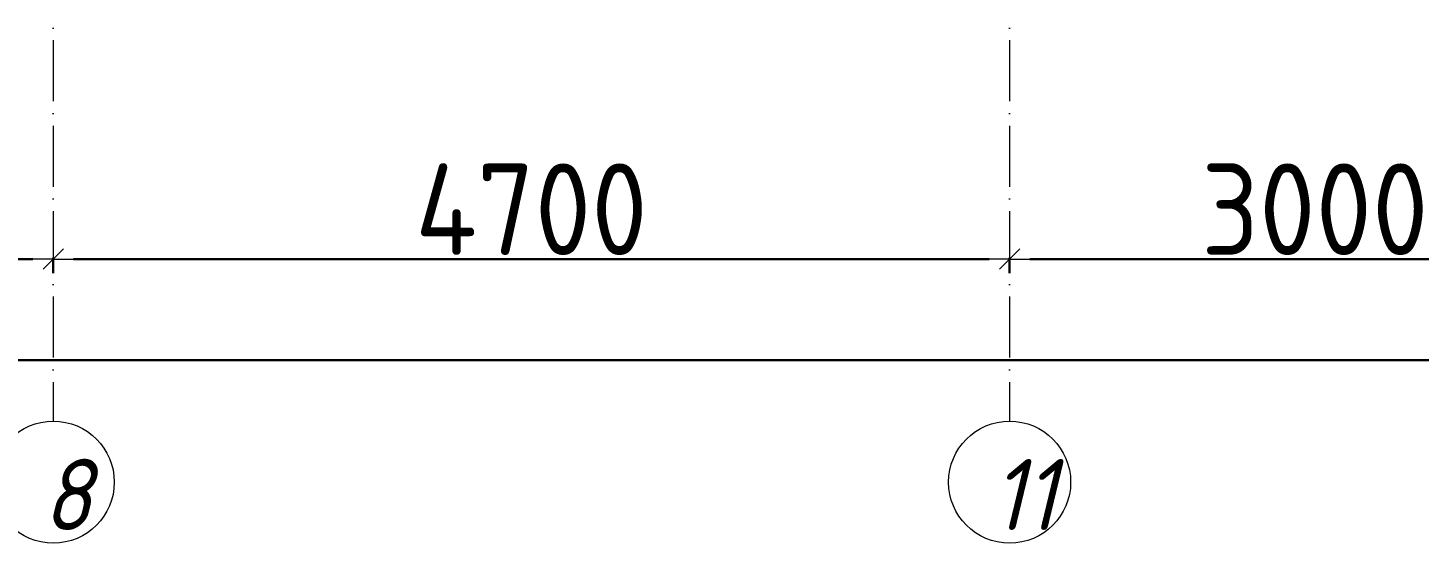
# Model space of a CAD drawing. Header units: millimetres. Extents: x -17017 to 628417, y -109036 to 199237.
# Drawn here: x 529693 to 536531, y 143076 to 145610 of the extents above; entities that cross this region are included whole.
import ezdxf

# ---------------------------------------------------------------- set-up
doc = ezdxf.new("R2010")
doc.units = ezdxf.units.MM
doc.linetypes.add('50_200_ШТРИХ_1Т_ш5_п1_п1_', pattern=[700, 500, -100, 0, -100])
for name, color, linetype, lineweight in [('3.1) ЖБ окна 1.2 м', 102, 'Continuous', 30), ('A-____-____-DIMS', 7, 'Continuous', 9), ('S-GRID-____-IDEN', 7, 'Continuous', 9), ('S-GRID-____-OTLN-1', 7, '50_200_ШТРИХ_1Т_ш5_п1_п1_', 9)]:
    doc.layers.add(name, color=color, linetype=linetype, lineweight=lineweight)
doc.styles.add('ISOCPEUR_I_9', font='isocpeui.ttf', dxfattribs={"width": 0.9, "height": 250})
doc.styles.add('СПДС', font='isocpeur.ttf', dxfattribs={"width": 0.9})
doc.dimstyles.new('Размера А3', dxfattribs={"dimtxt": 200, "dimasz": 100, "dimexe": 70, "dimexo": 100, "dimgap": 20, "dimtad": 1, "dimdec": 0, "dimrnd": 10, "dimzin": 0, "dimdsep": 46, "dimtxsty": 'СПДС', "dimblk": 'ARROWHEAD_6', "dimcen": 1, "dimclrd": 256, "dimclre": 256, "dimclrt": 256, "dimazin": 0, "dimtfac": 1, "dimtdec": 0, "dimtmove": 2, "dimatfit": 3, "dimfxl": 1, "dimtolj": 1, "dimtzin": 0, "dimarcsym": 0})

# ---------------------------------------------------------------- blocks, each defined once
blk = doc.blocks.new('Ось сетки - Круг_Ø6_00__ISO-2_5_0_9K_-25732049-АР1_План отверстий 2 этажа в осях 1-64_Ю-ЯЯ')
at = {"layer": 'S-GRID-____-IDEN'}
blk.add_circle((0, 0), 3, dxfattribs=at)
blk = doc.blocks.new('ARROWHEAD_6')
at = {"color": 0, "linetype": 'Continuous'}
for p, q in [((0, 0), (-1, 0)), ((-0.5, -0.5), (0.5, 0.5))]:
    blk.add_line(p, q, dxfattribs=at)
blk = doc.blocks.new('*D2727')
at = {"layer": 'A-____-____-DIMS', "lineweight": -2, "transparency": 16777216}
for p, q in [((-5741.7, 512710.5), (-5741.7, 512634.4)), ((-5641.7, 512704.4), (-2441.7, 512704.4)), ((-2341.7, 512710.5), (-2341.7, 512634.4))]:
    blk.add_line(p, q, dxfattribs=at)
at = {"layer": 'Defpoints', "color": 0, "transparency": 16777216}
for p in [(-5741.7, 512810.5), (-2341.7, 512810.5), (-2341.7, 512704.4)]:
    blk.add_point(p, dxfattribs=at)
at = {"layer": 'A-____-____-DIMS', "lineweight": -2, "transparency": 16777216, "xscale": 100, "yscale": 100, "zscale": 100, "rotation": 180}
blk.add_blockref('ARROWHEAD_6', (-5741.7, 512704.4), dxfattribs=at)
at = {"layer": 'A-____-____-DIMS', "lineweight": -2, "transparency": 16777216, "xscale": 100, "yscale": 100, "zscale": 100}
blk.add_blockref('ARROWHEAD_6', (-2341.7, 512704.4), dxfattribs=at)
at = {"layer": 'A-____-____-DIMS', "transparency": 16777216, "insert": (-4041.7, 512949.4), "char_height": 450, "width": 2.564, "attachment_point": 5, "style": 'СПДС'}
blk.add_mtext('\\A1;3400', dxfattribs=at)
blk = doc.blocks.new('*D2728')
at = {"layer": 'A-____-____-DIMS', "lineweight": -2, "transparency": 16777216}
for p, q in [((-2341.7, 512710.5), (-2341.7, 512634.4)), ((-2241.7, 512704.4), (2258.3, 512704.4)), ((2358.3, 512710.5), (2358.3, 512634.4))]:
    blk.add_line(p, q, dxfattribs=at)
at = {"layer": 'Defpoints', "color": 0, "transparency": 16777216}
for p in [(-2341.7, 512810.5), (2358.3, 512810.5), (2358.3, 512704.4)]:
    blk.add_point(p, dxfattribs=at)
at = {"layer": 'A-____-____-DIMS', "lineweight": -2, "transparency": 16777216, "xscale": 100, "yscale": 100, "zscale": 100, "rotation": 180}
blk.add_blockref('ARROWHEAD_6', (-2341.7, 512704.4), dxfattribs=at)
at = {"layer": 'A-____-____-DIMS', "lineweight": -2, "transparency": 16777216, "xscale": 100, "yscale": 100, "zscale": 100}
blk.add_blockref('ARROWHEAD_6', (2358.3, 512704.4), dxfattribs=at)
at = {"layer": 'A-____-____-DIMS', "transparency": 16777216, "insert": (8.3, 512949.4), "char_height": 450, "width": 2.564, "attachment_point": 5, "style": 'СПДС'}
blk.add_mtext('\\A1;4700', dxfattribs=at)
blk = doc.blocks.new('*D2729')
at = {"layer": 'A-____-____-DIMS', "lineweight": -2, "transparency": 16777216}
for p, q in [((2358.3, 512710.5), (2358.3, 512634.4)), ((2458.3, 512704.4), (5258.3, 512704.4)), ((5358.3, 512710.5), (5358.3, 512634.4))]:
    blk.add_line(p, q, dxfattribs=at)
at = {"layer": 'Defpoints', "color": 0, "transparency": 16777216}
for p in [(2358.3, 512810.5), (5358.3, 512810.5), (5358.3, 512704.4)]:
    blk.add_point(p, dxfattribs=at)
at = {"layer": 'A-____-____-DIMS', "lineweight": -2, "transparency": 16777216, "xscale": 100, "yscale": 100, "zscale": 100, "rotation": 180}
blk.add_blockref('ARROWHEAD_6', (2358.3, 512704.4), dxfattribs=at)
at = {"layer": 'A-____-____-DIMS', "lineweight": -2, "transparency": 16777216, "xscale": 100, "yscale": 100, "zscale": 100}
blk.add_blockref('ARROWHEAD_6', (5358.3, 512704.4), dxfattribs=at)
at = {"layer": 'A-____-____-DIMS', "transparency": 16777216, "insert": (3858.3, 512949.4), "char_height": 450, "width": 2.488, "attachment_point": 5, "style": 'СПДС'}
blk.add_mtext('\\A1;3000', dxfattribs=at)
blk = doc.blocks.new('*D2712')
at = {"layer": 'A-____-____-DIMS', "lineweight": -2, "transparency": 16777216}
for p, q in [((-17941.7, 512213.7), (-17941.7, 512137.6)), ((-17841.7, 512207.6), (55358.3, 512207.6)), ((55458.3, 512213.7), (55458.3, 512137.6))]:
    blk.add_line(p, q, dxfattribs=at)
at = {"layer": 'Defpoints', "color": 0, "transparency": 16777216}
for p in [(-17941.7, 512313.7), (55458.3, 512313.7), (55458.3, 512207.6)]:
    blk.add_point(p, dxfattribs=at)
at = {"layer": 'A-____-____-DIMS', "lineweight": -2, "transparency": 16777216, "xscale": 100, "yscale": 100, "zscale": 100, "rotation": 180}
blk.add_blockref('ARROWHEAD_6', (-17941.7, 512207.6), dxfattribs=at)
at = {"layer": 'A-____-____-DIMS', "lineweight": -2, "transparency": 16777216, "xscale": 100, "yscale": 100, "zscale": 100}
blk.add_blockref('ARROWHEAD_6', (55458.3, 512207.6), dxfattribs=at)
at = {"layer": 'A-____-____-DIMS', "transparency": 16777216, "insert": (18758.3, 512452.6), "char_height": 450, "width": 3.186, "attachment_point": 5, "style": 'СПДС'}
blk.add_mtext('\\A1;73400', dxfattribs=at)
blk = doc.blocks.new('2этаж')
at = {"layer": 'S-GRID-____-OTLN-1', "color": 251, "ltscale": 0.6, "true_color": 0x636466}
for p, q in [((-2341.7, 549908.8), (-2341.7, 511907.5)), ((2358.3, 549908.8), (2358.3, 511907.5))]:
    blk.add_line(p, q, dxfattribs=at)
at = {"layer": 'S-GRID-____-IDEN', "xscale": 99.99999999999993, "yscale": 99.99999999999993, "zscale": 99.99999999999993, "rotation": 180}
for p in [(-2341.7, 511607.5), (2358.3, 511607.5)]:
    blk.add_blockref('Ось сетки - Круг_Ø6_00__ISO-2_5_0_9K_-25732049-АР1_План отверстий 2 этажа в осях 1-64_Ю-ЯЯ', p, dxfattribs=at)
at = {"layer": 'S-GRID-____-IDEN', "char_height": 350, "attachment_point": 1, "style": 'ISOCPEUR_I_9'}
for s, insert, width in [('\\fISOCPEUR|b0|i1|c204|p34|;\\W.9;8', (-2392.8, 511721.5), 202.025), ('11', (2271.7, 511721.5), 288.607)]:
    blk.add_mtext(s, dxfattribs=dict(at, insert=insert, width=width))
at = {"layer": 'A-____-____-DIMS'}
for base, p1, p2, picture, middle in [((-2341.7, 512704.4), (-5741.7, 512810.5), (-2341.7, 512810.5), '*D2727', (-4041.7, 512949.4)), ((2358.3, 512704.4), (-2341.7, 512810.5), (2358.3, 512810.5), '*D2728', (8.3, 512949.4)), ((5358.3, 512704.4), (2358.3, 512810.5), (5358.3, 512810.5), '*D2729', (3858.3, 512949.4)), ((55458.3, 512207.6), (-17941.7, 512313.7), (55458.3, 512313.7), '*D2712', (18758.3, 512452.6))]:
    dim = blk.add_linear_dim(base=base, p1=p1, p2=p2, dimstyle='Размера А3', override={"dimtxt": 450}, dxfattribs=at)
    dim.commit()
    dim.dimension.update_dxf_attribs({"geometry": picture, "text_midpoint": middle})

msp = doc.modelspace()

# ---------------------------------------------------------------- block references
at = {"layer": '3.1) ЖБ окна 1.2 м'}
msp.add_blockref('2этаж', (532159.5, -368231.5), dxfattribs=at)

doc.saveas('drawing.dxf')
